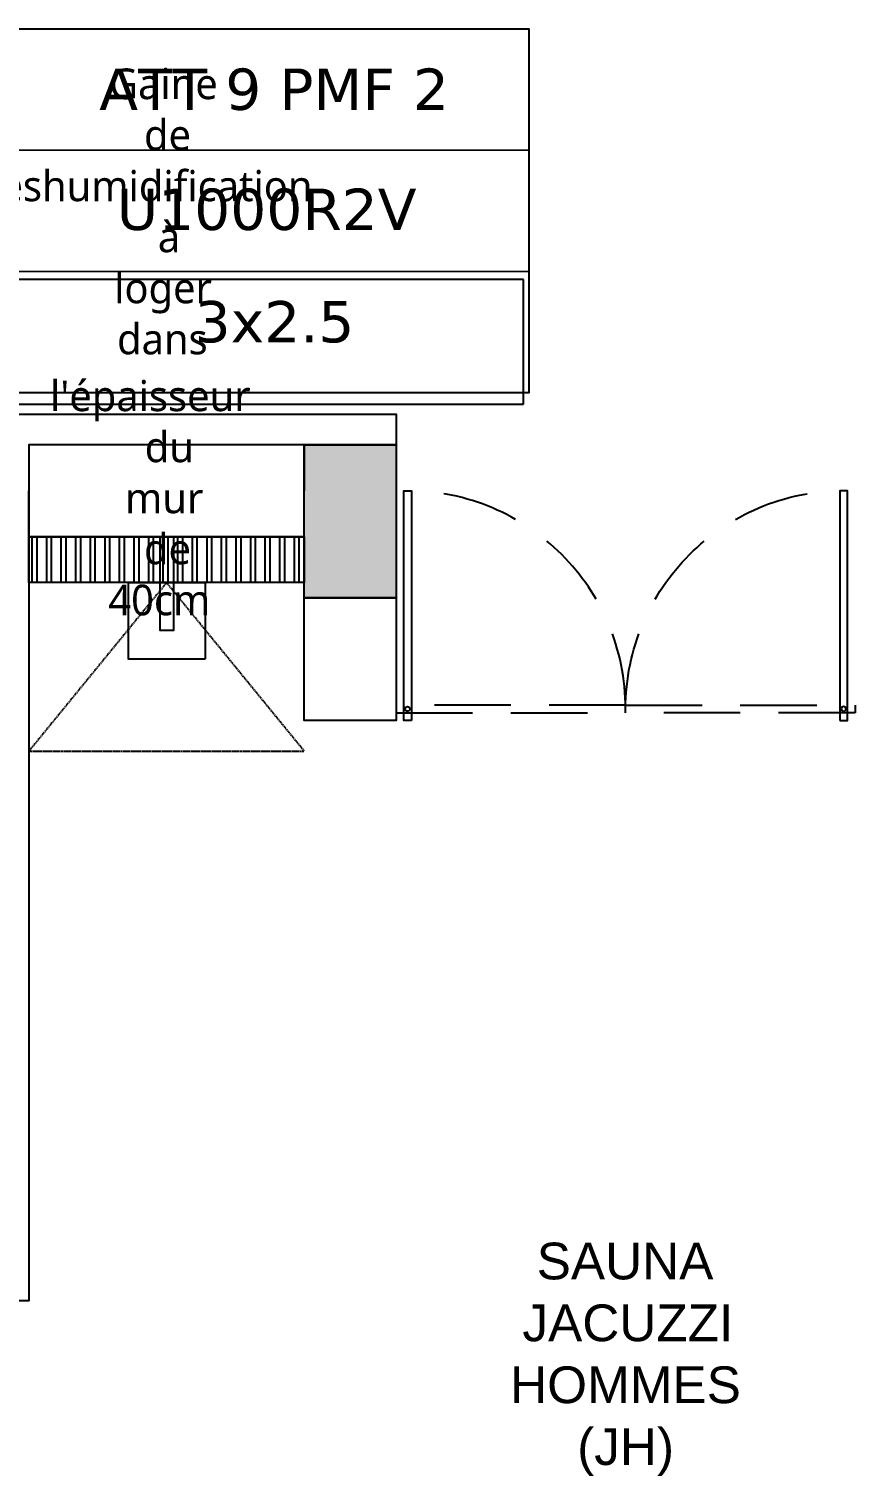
# Model space of a CAD drawing. Header units: millimetres. Extents: x 61345 to 69644, y 9491 to 29385.
# Drawn here: x 67064.2 to 67334.2, y 11748.9 to 12221.5 of the extents above; entities that cross this region are included whole.
import ezdxf
from ezdxf.enums import TextEntityAlignment as Align

# ---------------------------------------------------------------- set-up
doc = ezdxf.new("R2010")
doc.units = ezdxf.units.MM
doc.linetypes.add('ACAD_ISO03W100', pattern=[30, 12, -18])
doc.linetypes.add('PROJECTION', pattern=[0.375, 0.25, -0.125])
doc.layers.add('ATT ELECTRIQUES', color=3, linetype='Continuous')
doc.layers.add('Plan Archi', color=8, linetype='Continuous')
doc.layers.add('STRUCTURE POUTRES', color=5, linetype='ACAD_ISO03W100', lineweight=20)
doc.styles.add('0-TEXT-ANNO', font='', dxfattribs={"height": 2.5})
doc.styles.get("Standard").update_dxf_attribs({"font": 'arial.ttf'})
doc.styles.add('Verdana', font='verdana.ttf')
doc.styles.get('0-TEXT-ANNO').set_extended_font_data('Roboto Light')

# ---------------------------------------------------------------- blocks, each defined once
blk = doc.blocks.new('A$C2dfc1057')
h = blk.add_hatch(color=252)
h.dxf.hatch_style = 1
h.paths.add_polyline_path([(-5.8999, 7.6456), (-5.5999, 7.6456), (-5.5999, 7.1456), (-5.8999, 7.1456)])
at = {"color": 252}
blk.add_lwpolyline([(-5.8999, 7.6456), (-5.5999, 7.6456), (-5.5999, 7.1456), (-5.8999, 7.1456)], close=True, dxfattribs=at)
blk = doc.blocks.new('A$C021d6aa6')
at = {"color": 252, "linetype": 'PROJECTION'}
blk.add_lwpolyline([(-0.75, -0.025), (0, -0.025), (0, 0), (-0.75, 0)], close=True, dxfattribs=at)
at = {"color": 252}
blk.add_lwpolyline([(-0.05, 0.025), (-0.025, 0.025), (-0.025, -0.725), (-0.05, -0.725)], close=True, dxfattribs=at)
blk.add_circle((-0.0375, -0.0125), 0.0075, dxfattribs=at)
at = {"color": 252, "linetype": 'PROJECTION'}
blk.add_arc((-0.0375, -0.0125), 0.7125, 180, 270, dxfattribs=at)
blk = doc.blocks.new('*U120')
at = {"color": 252}
blk.add_lwpolyline([(0.15, -0.0235), (0.15, -0.1245, 0.414214), (0.151, -0.1255), (0.399, -0.1255, 0.414214), (0.4, -0.1245), (0.4, 0.1235, 0.414214), (0.399, 0.1245), (0.151, 0.1245, 0.414214), (0.15, 0.1235), (0.15, 0.0225)], format="xyb", close=True, dxfattribs=at)
blk.add_lwpolyline([(0, 0.0225), (0.305, 0.0225), (0.305, -0.0235), (0, -0.0235)], close=True, dxfattribs=at)
blk = doc.blocks.new('ETIQ ECL')
at = {"color": 6, "linetype": 'ByBlock'}
blk.add_lwpolyline([(-28.09, 19.8), (28.09, 19.8), (28.09, -19.8), (-28.09, -19.8)], close=True, dxfattribs=at)
at = {"layer": 'STRUCTURE POUTRES', "color": 6, "linetype": 'ByBlock'}
for points in [[(-28.09, 19.8), (28.09, 19.8), (28.09, 6.6), (-28.09, 6.6)], [(-28.09, 6.6), (28.09, 6.6), (28.09, -6.6), (-28.09, -6.6)], [(-28.09, -6.6), (28.09, -6.6), (28.09, -19.8), (-28.09, -19.8)]]:
    blk.add_lwpolyline(points, close=True, dxfattribs=at)
at = {"layer": 'STRUCTURE POUTRES', "color": 6, "linetype": 'ByBlock', "style": 'Verdana'}
for tag, p in [('CIRCUIT', (0.33, 10.99)), ('CABLE', (-0.49, -2.08)), ('SECTION', (0.37, -14.32))]:
    blk.add_attdef(tag, text='', height=4.5, dxfattribs=at).set_placement(p, align=Align.CENTER)

msp = doc.modelspace()

# ---------------------------------------------------------------- hatches: boundary and pattern name
at = {"layer": 'Plan Archi'}
h = msp.add_hatch(dxfattribs=at)
h.set_pattern_fill('ANSI32', color=256, scale=0.5, angle=45)
h.set_pattern_definition([(90, (61916.98, 160830.848), (-4.7625, 1e-15), []), (90, (61918.5673, 160832.4354), (-4.7625, 1e-15), [])])
h.paths.add_polyline_path([(67154.19, 12055.66), (67154.19, 12040.66), (67064.19, 12040.66), (67064.19, 12055.66)])

# ---------------------------------------------------------------- linework, layer by layer
for p, q in [((67225.88, 12139.65), (66992.5, 12139.65)), ((67225.88, 12098.88), (67225.88, 12139.65)), ((66992.5, 12098.88), (67225.88, 12098.88)), ((67154.19, 12085.66), (67064.19, 12085.66)), ((67064.19, 12085.66), (67064.19, 12070.66)), ((67154.19, 12085.66), (67154.19, 12070.66)), ((67064.19, 12055.66), (67064.19, 12070.66)), ((67154.19, 12055.66), (67154.19, 12070.66)), ((67154.19, 12055.66), (67064.19, 12055.66))]:
    msp.add_line(p, q, dxfattribs=at)
for points in [[(67044.19, 12095.66), (67184.19, 12095.66), (67184.19, 12085.66), (67064.19, 12085.66), (67064.19, 11806.07), (67044.19, 11806.07)], [(67154.19, 12055.66), (67154.19, 12040.66), (67064.19, 12040.66), (67064.19, 12055.66)], [(67154.19, 12035.66), (67184.19, 12035.66), (67184.19, 11995.66), (67154.19, 11995.66)]]:
    msp.add_lwpolyline(points, close=True, dxfattribs=at)
at = {"layer": 'Plan Archi', "linetype": 'PROJECTION'}
msp.add_lwpolyline([(67109.19, 12040.66), (67064.19, 11985.66), (67154.19, 11985.66)], close=True, dxfattribs=at)

# ---------------------------------------------------------------- block references
at = {"layer": 'ATT ELECTRIQUES', "color": 6, "linetype": 'ByBlock', "xscale": 3, "yscale": 3, "zscale": 3}
msp.add_blockref('ETIQ ECL', (67143.34, 12162.08), dxfattribs=at).add_auto_attribs({'SECTION': '3x2.5', 'CABLE': 'U1000R2V', 'CIRCUIT': 'ATT 9 PMF 2'})
at = {"layer": 'Plan Archi', "xscale": 100, "yscale": 100, "zscale": 100}
msp.add_blockref('A$C2dfc1057', (67744.18, 11321.09), dxfattribs=at)
at = {"layer": 'Plan Archi', "lineweight": 18, "yscale": 100, "zscale": 100, "rotation": 180}
for p, xscale in [((67184.19, 11998.16), 100), ((67334.19, 11998.16), -100)]:
    msp.add_blockref('A$C021d6aa6', p, dxfattribs=dict(at, xscale=xscale))
at = {"layer": 'Plan Archi', "xscale": -100.0000000000001, "yscale": 100.0000000000001, "zscale": 100, "rotation": 90}
msp.add_blockref('*U120', (67109.19, 12055.66), dxfattribs=at)

# ---------------------------------------------------------------- texts
at = {"layer": 'Plan Archi', "linetype": 'ByBlock', "style": '0-TEXT-ANNO'}
for s, p in [('Gaine', (67090.38, 12198.55)), ('de', (67101.81, 12181.89)), ('Déshumidification', (67045.38, 12165.22)), ('à', (67106.33, 12148.55)), ('loger', (67092.05, 12131.89)), ('dans', (67093, 12115.22)), ("l'épaisseur", (67071.1, 12096.65)), ('du', (67102.05, 12079.98)), ('mur', (67095.62, 12063.31)), ('de', (67101.81, 12046.65)), ('40cm', (67090.14, 12029.98))]:
    msp.add_text(s, height=10, dxfattribs=at).set_placement(p)
at = {"layer": 'Plan Archi', "linetype": 'ByBlock'}
for s, p in [('SAUNA', (67230.14, 11813.1)), ('JACUZZI', (67225.48, 11792.9)), ('HOMMES', (67221.45, 11772.68)), ('(JH)', (67243.38, 11752.48))]:
    msp.add_text(s, height=12, rotation=360, dxfattribs=at).set_placement(p)

doc.saveas('drawing.dxf')
